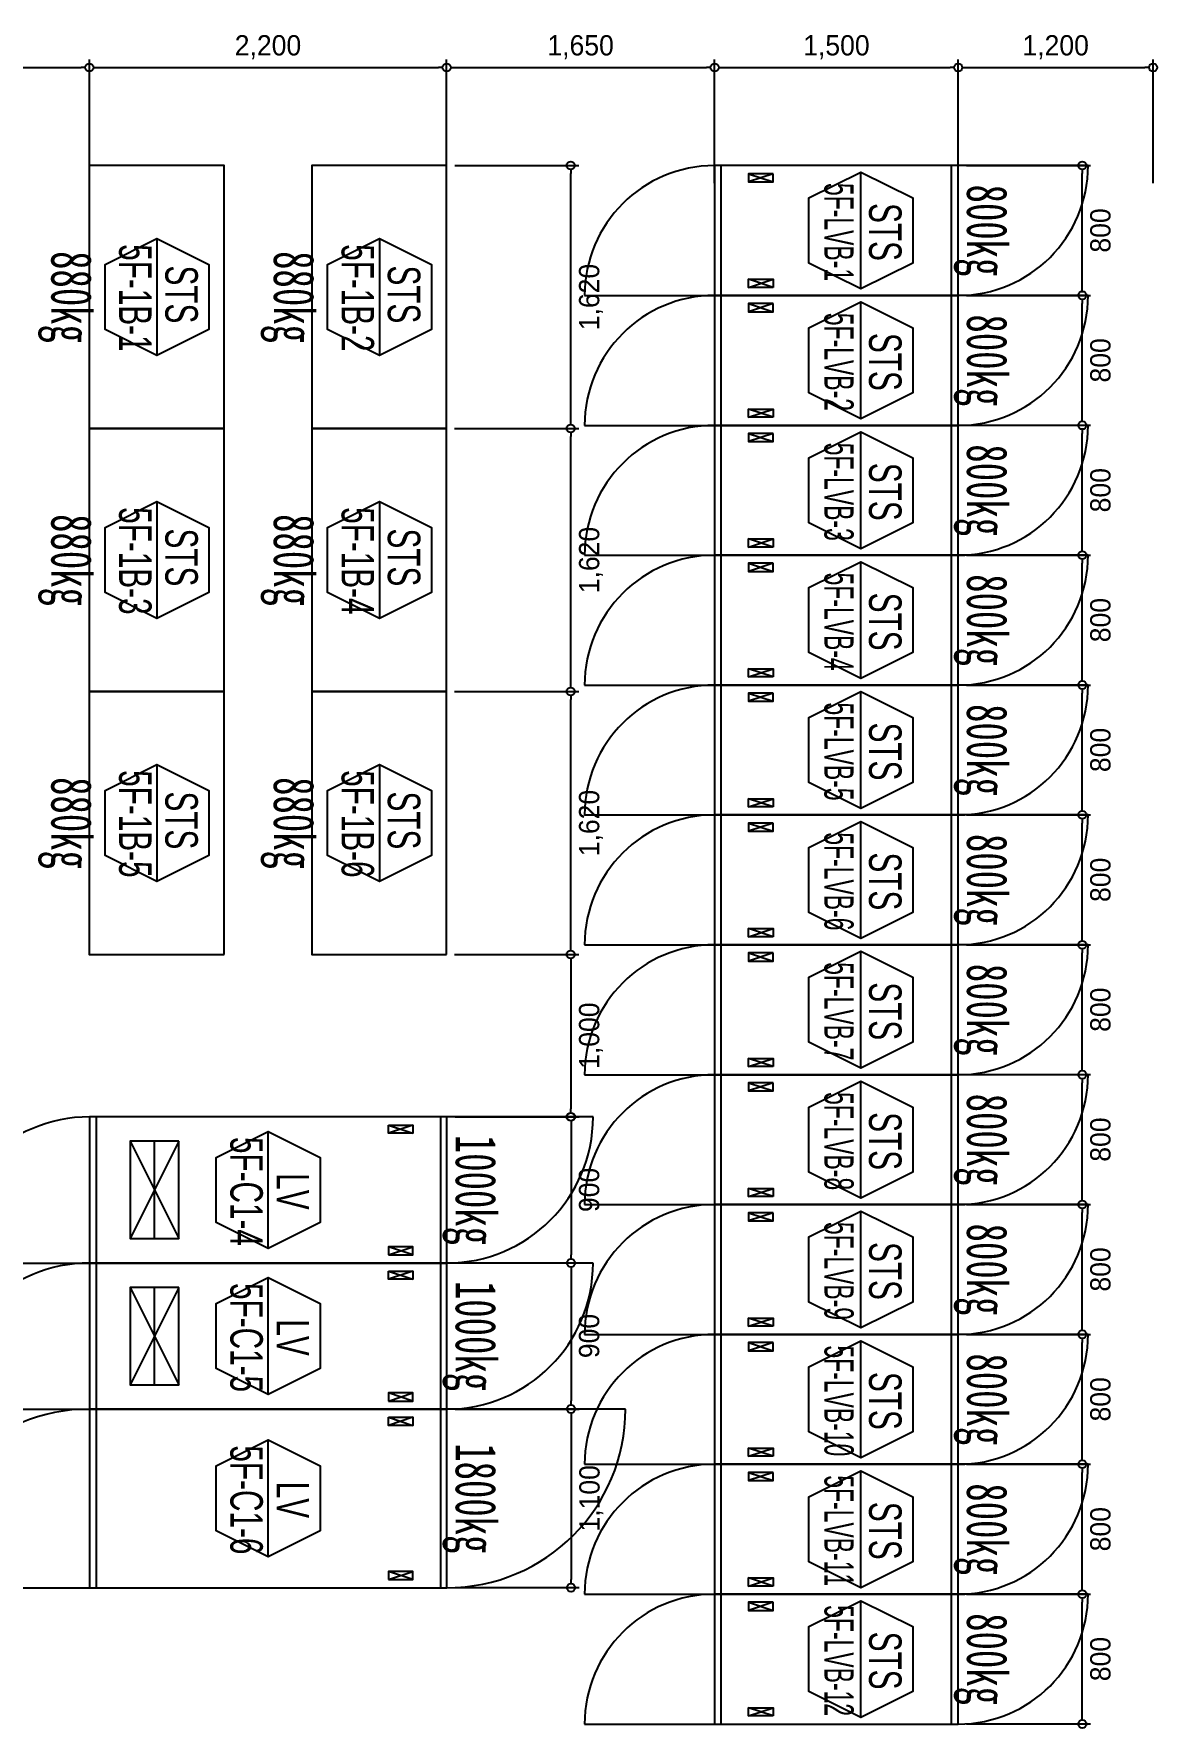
# Model space of a CAD drawing. Header units: millimetres. Extents: x 89978 to 501025, y -351975 to 837171.
# Drawn here: x 146713 to 153629, y 469998 to 480434 of the extents above; entities that cross this region are included whole.
import ezdxf
from ezdxf.enums import TextEntityAlignment as Align

# ---------------------------------------------------------------- set-up
doc = ezdxf.new("R2010")
doc.units = ezdxf.units.MM
doc.header["$LTSCALE"] = 150
doc.layers.get('Defpoints').update_dxf_attribs({"color": 150})
for name, color, linetype in [('------00 Switch Gear', 3, 'Continuous'), ('------00 Switch Gear_Number', 1, 'Continuous'), ('-----36 Dimension', 1, 'Continuous'), ('20251030_전기하중검토', 241, 'Continuous')]:
    doc.layers.add(name, color=color, linetype=linetype)
doc.layers.add('NOPLOT', color=191, linetype='Continuous', plot=False)
doc.styles.add('dd', font='')
doc.styles.add('ELEC', font='')
doc.styles.add('Gtx', font='')
doc.styles.get('dd').set_extended_font_data('DotumChe')
doc.styles.get('ELEC').set_extended_font_data('Dotum')
doc.styles.get('Gtx').set_extended_font_data('Dotum')
doc.dimstyles.new('ELEC', dxfattribs={"dimscale": 100, "dimtxt": 2, "dimasz": 1, "dimexe": 2, "dimexo": 1, "dimgap": 1, "dimtad": 1, "dimdec": 0, "dimrnd": 0.25, "dimzin": 9, "dimdsep": 32, "dimlunit": 6, "dimtxsty": 'ELEC', "dimblk": 'Z_DOT', "dimcen": 3, "dimclrd": 7, "dimclre": 7, "dimclrt": 3, "dimadec": 0, "dimazin": 0, "dimtfac": 1, "dimtdec": 0, "dimtix": 1, "dimtmove": 2, "dimatfit": 1, "dimfxl": 1, "dimarcsym": 0})

# ---------------------------------------------------------------- blocks, each defined once
blk = doc.blocks.new('_DOTBLANK')
at = {"color": 0, "linetype": 'ByBlock'}
blk.add_line((-0.5, 0), (-1, 0), dxfattribs=at)
blk.add_circle((0, 0), 0.5, dxfattribs=at)
blk = doc.blocks.new('*D941')
at = {"layer": '-----36 Dimension', "color": 0, "lineweight": -2, "transparency": 16777216}
for p, q in [((150904, 479514), (150904, 480277)), ((150954, 480227), (152354, 480227)), ((152404, 479514), (152404, 480277))]:
    blk.add_line(p, q, dxfattribs=at)
at = {"layer": 'Defpoints', "color": 0, "transparency": 16777216}
for p in [(152404, 480227), (150904, 479464, 0), (152404, 479464)]:
    blk.add_point(p, dxfattribs=at)
at = {"layer": '-----36 Dimension', "color": 0, "lineweight": -2, "transparency": 16777216, "xscale": 50, "yscale": 50, "zscale": 50, "rotation": 180}
blk.add_blockref('_DOTBLANK', (150904, 480227), dxfattribs=at)
at = {"layer": '-----36 Dimension', "color": 0, "lineweight": -2, "transparency": 16777216, "xscale": 50, "yscale": 50, "zscale": 50}
blk.add_blockref('_DOTBLANK', (152404, 480227), dxfattribs=at)
at = {"layer": '-----36 Dimension', "color": 0, "transparency": 16777216, "insert": (151654, 480352), "char_height": 125, "attachment_point": 5, "style": 'Gtx'}
blk.add_mtext('1,500', dxfattribs=at)
blk = doc.blocks.new('Z_DOT')
for p, q in [((-2, 0), (2, 0)), ((0, -2), (0, 2))]:
    blk.add_line(p, q)
for radius in [2.5, 1.25]:
    blk.add_circle((0, 0), radius)
blk = doc.blocks.new('*D944')
at = {"layer": '-----36 Dimension', "color": 0, "lineweight": -2, "transparency": 16777216}
for p, q in [((152404, 479517), (152404, 480277)), ((152454, 480227), (153554, 480227)), ((153604, 479514), (153604, 480277))]:
    blk.add_line(p, q, dxfattribs=at)
at = {"layer": 'Defpoints', "color": 0, "transparency": 16777216}
for p in [(153604, 480227), (152404, 479467, 0), (153604, 479464, 0)]:
    blk.add_point(p, dxfattribs=at)
at = {"layer": '-----36 Dimension', "color": 0, "lineweight": -2, "transparency": 16777216, "xscale": 50, "yscale": 50, "zscale": 50, "rotation": 180}
blk.add_blockref('_DOTBLANK', (152404, 480227), dxfattribs=at)
at = {"layer": '-----36 Dimension', "color": 0, "lineweight": -2, "transparency": 16777216, "xscale": 50, "yscale": 50, "zscale": 50}
blk.add_blockref('_DOTBLANK', (153604, 480227), dxfattribs=at)
at = {"layer": '-----36 Dimension', "color": 0, "transparency": 16777216, "insert": (153004, 480352), "char_height": 125, "attachment_point": 5, "style": 'Gtx'}
blk.add_mtext('1,200', dxfattribs=at)
blk = doc.blocks.new('*D945')
at = {"layer": '-----36 Dimension', "color": 0, "lineweight": -2, "transparency": 16777216}
for p, q in [((149254, 479517), (149254, 480277)), ((149304, 480227), (150854, 480227)), ((150904, 479514), (150904, 480277))]:
    blk.add_line(p, q, dxfattribs=at)
at = {"layer": 'Defpoints', "color": 0, "transparency": 16777216}
for p in [(150904, 480227), (149254, 479467), (150904, 479464)]:
    blk.add_point(p, dxfattribs=at)
at = {"layer": '-----36 Dimension', "color": 0, "lineweight": -2, "transparency": 16777216, "xscale": 50, "yscale": 50, "zscale": 50, "rotation": 180}
blk.add_blockref('_DOTBLANK', (149254, 480227), dxfattribs=at)
at = {"layer": '-----36 Dimension', "color": 0, "lineweight": -2, "transparency": 16777216, "xscale": 50, "yscale": 50, "zscale": 50}
blk.add_blockref('_DOTBLANK', (150904, 480227), dxfattribs=at)
at = {"layer": '-----36 Dimension', "color": 0, "transparency": 16777216, "insert": (150079, 480352), "char_height": 125, "attachment_point": 5, "style": 'Gtx'}
blk.add_mtext('1,650', dxfattribs=at)
blk = doc.blocks.new('*D947')
at = {"layer": '-----36 Dimension', "color": 0, "lineweight": -2, "transparency": 16777216}
for p, q in [((145729, 479517, 0), (145729, 480277, 0)), ((145779, 480227, 0), (147004, 480227, 0)), ((147054, 479514, 0), (147054, 480277, 0))]:
    blk.add_line(p, q, dxfattribs=at)
at = {"layer": 'Defpoints', "color": 0, "transparency": 16777216}
for p in [(147054, 480227, 0), (145729, 479467, 0), (147054, 479464, 0)]:
    blk.add_point(p, dxfattribs=at)
at = {"layer": '-----36 Dimension', "color": 0, "lineweight": -2, "transparency": 16777216, "xscale": 50, "yscale": 50, "zscale": 50, "rotation": 180}
blk.add_blockref('_DOTBLANK', (145729, 480227, 0), dxfattribs=at)
at = {"layer": '-----36 Dimension', "color": 0, "lineweight": -2, "transparency": 16777216, "xscale": 50, "yscale": 50, "zscale": 50}
blk.add_blockref('_DOTBLANK', (147054, 480227, 0), dxfattribs=at)
at = {"layer": '-----36 Dimension', "color": 0, "transparency": 16777216, "insert": (146391, 480352, 0), "char_height": 125, "attachment_point": 5, "style": 'Gtx'}
blk.add_mtext('1,325', dxfattribs=at)
blk = doc.blocks.new('*D951')
at = {"layer": '-----36 Dimension', "color": 0, "lineweight": -2, "transparency": 16777216}
for p, q in [((147054, 479517, 0), (147054, 480277, 0)), ((147104, 480227, 0), (149204, 480227, 0)), ((149254, 479514, 0), (149254, 480277, 0))]:
    blk.add_line(p, q, dxfattribs=at)
at = {"layer": 'Defpoints', "color": 0, "transparency": 16777216}
for p in [(149254, 480227, 0), (147054, 479467, 0), (149254, 479464, 0)]:
    blk.add_point(p, dxfattribs=at)
at = {"layer": '-----36 Dimension', "color": 0, "lineweight": -2, "transparency": 16777216, "xscale": 50, "yscale": 50, "zscale": 50, "rotation": 180}
blk.add_blockref('_DOTBLANK', (147054, 480227, 0), dxfattribs=at)
at = {"layer": '-----36 Dimension', "color": 0, "lineweight": -2, "transparency": 16777216, "xscale": 50, "yscale": 50, "zscale": 50}
blk.add_blockref('_DOTBLANK', (149254, 480227, 0), dxfattribs=at)
at = {"layer": '-----36 Dimension', "color": 0, "transparency": 16777216, "insert": (148154, 480352, 0), "char_height": 125, "attachment_point": 5, "style": 'Gtx'}
blk.add_mtext('2,200', dxfattribs=at)
blk = doc.blocks.new('STS-R')
blk.add_lwpolyline([(886994, -128588), (888614, -128588), (888614, -129418), (886994, -129418), (886994, -128588)])
blk = doc.blocks.new('800x1200')
at = {"layer": '------00 Switch Gear'}
for p, q in [((-1460, 0), (-1460, 800)), ((-1290, 750), (-1140, 700)), ((-1140, 750), (-1290, 700)), ((800, 800), (-42, 800)), ((-40, 0), (-40, 800)), ((-2300, 0), (-1458, 0)), ((-1290, 50), (-1140, 100)), ((-1140, 50), (-1290, 100))]:
    blk.add_line(p, q, dxfattribs=at)
for points in [[(0, 0), (0, 800), (-1500, 800), (-1500, 0)], [(-1140, 750), (-1290, 750), (-1290, 700), (-1140, 700)], [(-1140, 50), (-1290, 50), (-1290, 100), (-1140, 100)]]:
    blk.add_lwpolyline(points, close=True, dxfattribs=at)
for centre, start, end in [((-1500, 0), 90, 180), ((0, 800), 270, 0)]:
    blk.add_arc(centre, 800, start, end, dxfattribs=at)
blk = doc.blocks.new('1100x2200')
at = {"layer": '------00 Switch Gear'}
for p, q in [((-2160, 0), (-2160, 1100)), ((-1990, 1050), (-1840, 1000)), ((-1840, 1050), (-1990, 1000)), ((1100, 1100), (-42, 1100)), ((-40, 0), (-40, 1100)), ((-3300, 0), (-2158, 0)), ((-1990, 50), (-1840, 100)), ((-1840, 50), (-1990, 100))]:
    blk.add_line(p, q, dxfattribs=at)
at = {"layer": '------00 Switch Gear', "elevation": 0}
for points in [[(0, 0), (0, 1100), (-2200, 1100), (-2200, 0)], [(-1840, 1050), (-1990, 1050), (-1990, 1000), (-1840, 1000)], [(-1840, 50), (-1990, 50), (-1990, 100), (-1840, 100)]]:
    blk.add_lwpolyline(points, close=True, dxfattribs=at)
at = {"layer": '------00 Switch Gear'}
for centre, start, end in [((-2200, 0), 90, 180), ((0, 1100), 270, 0)]:
    blk.add_arc(centre, 1100, start, end, dxfattribs=at)
blk = doc.blocks.new('900x2200')
at = {"layer": '------00 Switch Gear'}
for p, q in [((-2160, 900), (-2160, 0)), ((-210, 850), (-360, 800)), ((-360, 850), (-210, 800)), ((900, 900), (-42, 900)), ((-40, 900), (-40, 0)), ((-3100, 0), (-2158, 0)), ((-210, 50), (-360, 100)), ((-360, 50), (-210, 100))]:
    blk.add_line(p, q, dxfattribs=at)
for points in [[(-2200, 900), (-2200, 0), (0, 0), (0, 900)], [(-360, 850), (-210, 850), (-210, 800), (-360, 800)], [(-360, 50), (-210, 50), (-210, 100), (-360, 100)]]:
    blk.add_lwpolyline(points, close=True, dxfattribs=at)
for centre, start, end in [((-2200, 0), 90, 180), ((0, 900), 270, 0)]:
    blk.add_arc(centre, 900, start, end, dxfattribs=at)
blk = doc.blocks.new('*D1126')
at = {"layer": '-----36 Dimension', "color": 0, "lineweight": -2, "transparency": 16777216}
for p, q in [((152454, 479623), (153218, 479623)), ((153168, 478873), (153168, 479573)), ((152454, 478823), (153218, 478823))]:
    blk.add_line(p, q, dxfattribs=at)
at = {"layer": 'Defpoints', "color": 0, "transparency": 16777216}
for p in [(152404, 479623, 0), (153168, 479623), (152404, 478823, 0)]:
    blk.add_point(p, dxfattribs=at)
at = {"layer": '-----36 Dimension', "color": 0, "lineweight": -2, "transparency": 16777216, "xscale": 50, "yscale": 50, "zscale": 50}
for p, rotation in [((153168, 479623), 90), ((153168, 478823), 270)]:
    blk.add_blockref('_DOTBLANK', p, dxfattribs=dict(at, rotation=rotation))
at = {"layer": '-----36 Dimension', "color": 0, "transparency": 16777216, "insert": (153280, 479223), "char_height": 125, "attachment_point": 5, "rotation": 90, "style": 'Gtx'}
blk.add_mtext('800', dxfattribs=at)
blk = doc.blocks.new('*D1127')
at = {"layer": '-----36 Dimension', "color": 0, "lineweight": -2, "transparency": 16777216}
for p, q in [((152454, 478823), (153218, 478823)), ((153168, 478073), (153168, 478773)), ((152454, 478023), (153218, 478023))]:
    blk.add_line(p, q, dxfattribs=at)
at = {"layer": 'Defpoints', "color": 0, "transparency": 16777216}
for p in [(152404, 478823, 0), (153168, 478823), (152404, 478023, 0)]:
    blk.add_point(p, dxfattribs=at)
at = {"layer": '-----36 Dimension', "color": 0, "lineweight": -2, "transparency": 16777216, "xscale": 50, "yscale": 50, "zscale": 50}
for p, rotation in [((153168, 478823), 90), ((153168, 478023), 270)]:
    blk.add_blockref('_DOTBLANK', p, dxfattribs=dict(at, rotation=rotation))
at = {"layer": '-----36 Dimension', "color": 0, "transparency": 16777216, "insert": (153280, 478423), "char_height": 125, "attachment_point": 5, "rotation": 90, "style": 'Gtx'}
blk.add_mtext('800', dxfattribs=at)
blk = doc.blocks.new('*D1128')
at = {"layer": '-----36 Dimension', "color": 0, "lineweight": -2, "transparency": 16777216}
for p, q in [((152454, 478023), (153218, 478023)), ((153168, 477273), (153168, 477973)), ((152454, 477223), (153218, 477223))]:
    blk.add_line(p, q, dxfattribs=at)
at = {"layer": 'Defpoints', "color": 0, "transparency": 16777216}
for p in [(152404, 478023, 0), (153168, 478023), (152404, 477223, 0)]:
    blk.add_point(p, dxfattribs=at)
at = {"layer": '-----36 Dimension', "color": 0, "lineweight": -2, "transparency": 16777216, "xscale": 50, "yscale": 50, "zscale": 50}
for p, rotation in [((153168, 478023), 90), ((153168, 477223), 270)]:
    blk.add_blockref('_DOTBLANK', p, dxfattribs=dict(at, rotation=rotation))
at = {"layer": '-----36 Dimension', "color": 0, "transparency": 16777216, "insert": (153280, 477623), "char_height": 125, "attachment_point": 5, "rotation": 90, "style": 'Gtx'}
blk.add_mtext('800', dxfattribs=at)
blk = doc.blocks.new('*D1129')
at = {"layer": '-----36 Dimension', "color": 0, "lineweight": -2, "transparency": 16777216}
for p, q in [((152454, 477223), (153218, 477223)), ((153168, 476473), (153168, 477173)), ((152454, 476423), (153218, 476423))]:
    blk.add_line(p, q, dxfattribs=at)
at = {"layer": 'Defpoints', "color": 0, "transparency": 16777216}
for p in [(152404, 477223, 0), (153168, 477223), (152404, 476423, 0)]:
    blk.add_point(p, dxfattribs=at)
at = {"layer": '-----36 Dimension', "color": 0, "lineweight": -2, "transparency": 16777216, "xscale": 50, "yscale": 50, "zscale": 50}
for p, rotation in [((153168, 477223), 90), ((153168, 476423), 270)]:
    blk.add_blockref('_DOTBLANK', p, dxfattribs=dict(at, rotation=rotation))
at = {"layer": '-----36 Dimension', "color": 0, "transparency": 16777216, "insert": (153280, 476823), "char_height": 125, "attachment_point": 5, "rotation": 90, "style": 'Gtx'}
blk.add_mtext('800', dxfattribs=at)
blk = doc.blocks.new('*D1130')
at = {"layer": '-----36 Dimension', "color": 0, "lineweight": -2, "transparency": 16777216}
for p, q in [((152454, 476423), (153218, 476423)), ((153168, 475673), (153168, 476373)), ((152454, 475623), (153218, 475623))]:
    blk.add_line(p, q, dxfattribs=at)
at = {"layer": 'Defpoints', "color": 0, "transparency": 16777216}
for p in [(152404, 476423, 0), (153168, 476423), (152404, 475623, 0)]:
    blk.add_point(p, dxfattribs=at)
at = {"layer": '-----36 Dimension', "color": 0, "lineweight": -2, "transparency": 16777216, "xscale": 50, "yscale": 50, "zscale": 50}
for p, rotation in [((153168, 476423), 90), ((153168, 475623), 270)]:
    blk.add_blockref('_DOTBLANK', p, dxfattribs=dict(at, rotation=rotation))
at = {"layer": '-----36 Dimension', "color": 0, "transparency": 16777216, "insert": (153280, 476023), "char_height": 125, "attachment_point": 5, "rotation": 90, "style": 'Gtx'}
blk.add_mtext('800', dxfattribs=at)
blk = doc.blocks.new('*D1131')
at = {"layer": '-----36 Dimension', "color": 0, "lineweight": -2, "transparency": 16777216}
for p, q in [((152454, 475623), (153218, 475623)), ((153168, 474873), (153168, 475573)), ((152454, 474823), (153218, 474823))]:
    blk.add_line(p, q, dxfattribs=at)
at = {"layer": 'Defpoints', "color": 0, "transparency": 16777216}
for p in [(152404, 475623, 0), (153168, 475623), (152404, 474823, 0)]:
    blk.add_point(p, dxfattribs=at)
at = {"layer": '-----36 Dimension', "color": 0, "lineweight": -2, "transparency": 16777216, "xscale": 50, "yscale": 50, "zscale": 50}
for p, rotation in [((153168, 475623), 90), ((153168, 474823), 270)]:
    blk.add_blockref('_DOTBLANK', p, dxfattribs=dict(at, rotation=rotation))
at = {"layer": '-----36 Dimension', "color": 0, "transparency": 16777216, "insert": (153280, 475223), "char_height": 125, "attachment_point": 5, "rotation": 90, "style": 'Gtx'}
blk.add_mtext('800', dxfattribs=at)
blk = doc.blocks.new('*D1132')
at = {"layer": '-----36 Dimension', "color": 0, "lineweight": -2, "transparency": 16777216}
for p, q in [((152454, 474823), (153218, 474823)), ((153168, 474073), (153168, 474773)), ((152454, 474023), (153218, 474023))]:
    blk.add_line(p, q, dxfattribs=at)
at = {"layer": 'Defpoints', "color": 0, "transparency": 16777216}
for p in [(152404, 474823, 0), (153168, 474823), (152404, 474023, 0)]:
    blk.add_point(p, dxfattribs=at)
at = {"layer": '-----36 Dimension', "color": 0, "lineweight": -2, "transparency": 16777216, "xscale": 50, "yscale": 50, "zscale": 50}
for p, rotation in [((153168, 474823), 90), ((153168, 474023), 270)]:
    blk.add_blockref('_DOTBLANK', p, dxfattribs=dict(at, rotation=rotation))
at = {"layer": '-----36 Dimension', "color": 0, "transparency": 16777216, "insert": (153280, 474423), "char_height": 125, "attachment_point": 5, "rotation": 90, "style": 'Gtx'}
blk.add_mtext('800', dxfattribs=at)
blk = doc.blocks.new('*D1133')
at = {"layer": '-----36 Dimension', "color": 0, "lineweight": -2, "transparency": 16777216}
for p, q in [((152454, 474023), (153218, 474023)), ((153168, 473273), (153168, 473973)), ((152454, 473223), (153218, 473223))]:
    blk.add_line(p, q, dxfattribs=at)
at = {"layer": 'Defpoints', "color": 0, "transparency": 16777216}
for p in [(152404, 474023, 0), (153168, 474023), (152404, 473223, 0)]:
    blk.add_point(p, dxfattribs=at)
at = {"layer": '-----36 Dimension', "color": 0, "lineweight": -2, "transparency": 16777216, "xscale": 50, "yscale": 50, "zscale": 50}
for p, rotation in [((153168, 474023), 90), ((153168, 473223), 270)]:
    blk.add_blockref('_DOTBLANK', p, dxfattribs=dict(at, rotation=rotation))
at = {"layer": '-----36 Dimension', "color": 0, "transparency": 16777216, "insert": (153280, 473623), "char_height": 125, "attachment_point": 5, "rotation": 90, "style": 'Gtx'}
blk.add_mtext('800', dxfattribs=at)
blk = doc.blocks.new('*D1134')
at = {"layer": '-----36 Dimension', "color": 0, "lineweight": -2, "transparency": 16777216}
for p, q in [((152454, 473223), (153218, 473223)), ((153168, 472473), (153168, 473173)), ((152454, 472423), (153218, 472423))]:
    blk.add_line(p, q, dxfattribs=at)
at = {"layer": 'Defpoints', "color": 0, "transparency": 16777216}
for p in [(152404, 473223, 0), (153168, 473223), (152404, 472423, 0)]:
    blk.add_point(p, dxfattribs=at)
at = {"layer": '-----36 Dimension', "color": 0, "lineweight": -2, "transparency": 16777216, "xscale": 50, "yscale": 50, "zscale": 50}
for p, rotation in [((153168, 473223), 90), ((153168, 472423), 270)]:
    blk.add_blockref('_DOTBLANK', p, dxfattribs=dict(at, rotation=rotation))
at = {"layer": '-----36 Dimension', "color": 0, "transparency": 16777216, "insert": (153280, 472823), "char_height": 125, "attachment_point": 5, "rotation": 90, "style": 'Gtx'}
blk.add_mtext('800', dxfattribs=at)
blk = doc.blocks.new('*D1135')
at = {"layer": '-----36 Dimension', "color": 0, "lineweight": -2, "transparency": 16777216}
for p, q in [((152454, 472423), (153218, 472423)), ((153168, 471673), (153168, 472373)), ((152454, 471623), (153218, 471623))]:
    blk.add_line(p, q, dxfattribs=at)
at = {"layer": 'Defpoints', "color": 0, "transparency": 16777216}
for p in [(152404, 472423, 0), (153168, 472423), (152404, 471623, 0)]:
    blk.add_point(p, dxfattribs=at)
at = {"layer": '-----36 Dimension', "color": 0, "lineweight": -2, "transparency": 16777216, "xscale": 50, "yscale": 50, "zscale": 50}
for p, rotation in [((153168, 472423), 90), ((153168, 471623), 270)]:
    blk.add_blockref('_DOTBLANK', p, dxfattribs=dict(at, rotation=rotation))
at = {"layer": '-----36 Dimension', "color": 0, "transparency": 16777216, "insert": (153280, 472023), "char_height": 125, "attachment_point": 5, "rotation": 90, "style": 'Gtx'}
blk.add_mtext('800', dxfattribs=at)
blk = doc.blocks.new('*D1136')
at = {"layer": '-----36 Dimension', "color": 0, "lineweight": -2, "transparency": 16777216}
for p, q in [((152454, 471623), (153218, 471623)), ((153168, 470873), (153168, 471573)), ((152454, 470823), (153218, 470823))]:
    blk.add_line(p, q, dxfattribs=at)
at = {"layer": 'Defpoints', "color": 0, "transparency": 16777216}
for p in [(152404, 471623, 0), (153168, 471623), (152404, 470823, 0)]:
    blk.add_point(p, dxfattribs=at)
at = {"layer": '-----36 Dimension', "color": 0, "lineweight": -2, "transparency": 16777216, "xscale": 50, "yscale": 50, "zscale": 50}
for p, rotation in [((153168, 471623), 90), ((153168, 470823), 270)]:
    blk.add_blockref('_DOTBLANK', p, dxfattribs=dict(at, rotation=rotation))
at = {"layer": '-----36 Dimension', "color": 0, "transparency": 16777216, "insert": (153280, 471223), "char_height": 125, "attachment_point": 5, "rotation": 90, "style": 'Gtx'}
blk.add_mtext('800', dxfattribs=at)
blk = doc.blocks.new('*D1137')
at = {"layer": '-----36 Dimension', "color": 0, "lineweight": -2, "transparency": 16777216}
for p, q in [((152454, 470823), (153218, 470823)), ((153168, 470073), (153168, 470773)), ((152454, 470023), (153218, 470023))]:
    blk.add_line(p, q, dxfattribs=at)
at = {"layer": 'Defpoints', "color": 0, "transparency": 16777216}
for p in [(152404, 470823, 0), (153168, 470823), (152404, 470023, 0)]:
    blk.add_point(p, dxfattribs=at)
at = {"layer": '-----36 Dimension', "color": 0, "lineweight": -2, "transparency": 16777216, "xscale": 50, "yscale": 50, "zscale": 50}
for p, rotation in [((153168, 470823), 90), ((153168, 470023), 270)]:
    blk.add_blockref('_DOTBLANK', p, dxfattribs=dict(at, rotation=rotation))
at = {"layer": '-----36 Dimension', "color": 0, "transparency": 16777216, "insert": (153280, 470423), "char_height": 125, "attachment_point": 5, "rotation": 90, "style": 'Gtx'}
blk.add_mtext('800', dxfattribs=at)
blk = doc.blocks.new('*D1028')
at = {"layer": '-----36 Dimension', "color": 0, "lineweight": -2, "transparency": 16777216}
for p, q in [((149306, 473763, 0), (150070, 473763, 0)), ((150020, 473713, 0), (150020, 472913, 0)), ((149306, 472863, 0), (150070, 472863, 0))]:
    blk.add_line(p, q, dxfattribs=at)
at = {"layer": 'Defpoints', "color": 0, "transparency": 16777216}
for p in [(149256, 473763, 0), (149256, 472863, 0), (150020, 472863, 0)]:
    blk.add_point(p, dxfattribs=at)
at = {"layer": '-----36 Dimension', "color": 0, "lineweight": -2, "transparency": 16777216, "xscale": 50, "yscale": 50, "zscale": 50}
for p, rotation in [((150020, 473763, 0), 90), ((150020, 472863, 0), 270)]:
    blk.add_blockref('_DOTBLANK', p, dxfattribs=dict(at, rotation=rotation))
at = {"layer": '-----36 Dimension', "color": 0, "transparency": 16777216, "insert": (150132, 473313, 0), "char_height": 125, "attachment_point": 5, "rotation": 90, "style": 'Gtx'}
blk.add_mtext('900', dxfattribs=at)
blk = doc.blocks.new('*D1029')
at = {"layer": '-----36 Dimension', "color": 0, "lineweight": -2, "transparency": 16777216}
for p, q in [((149306, 472863, 0), (150070, 472863, 0)), ((150020, 472813, 0), (150020, 472013, 0)), ((149306, 471963, 0), (150070, 471963, 0))]:
    blk.add_line(p, q, dxfattribs=at)
at = {"layer": 'Defpoints', "color": 0, "transparency": 16777216}
for p in [(149256, 472863, 0), (149256, 471963, 0), (150020, 471963, 0)]:
    blk.add_point(p, dxfattribs=at)
at = {"layer": '-----36 Dimension', "color": 0, "lineweight": -2, "transparency": 16777216, "xscale": 50, "yscale": 50, "zscale": 50}
for p, rotation in [((150020, 472863, 0), 90), ((150020, 471963, 0), 270)]:
    blk.add_blockref('_DOTBLANK', p, dxfattribs=dict(at, rotation=rotation))
at = {"layer": '-----36 Dimension', "color": 0, "transparency": 16777216, "insert": (150132, 472413, 0), "char_height": 125, "attachment_point": 5, "rotation": 90, "style": 'Gtx'}
blk.add_mtext('900', dxfattribs=at)
blk = doc.blocks.new('*D1030')
at = {"layer": '-----36 Dimension', "color": 0, "lineweight": -2, "transparency": 16777216}
for p, q in [((149306, 471963, 0), (150070, 471963, 0)), ((150020, 471913, 0), (150020, 470913, 0)), ((149306, 470863, 0), (150070, 470863, 0))]:
    blk.add_line(p, q, dxfattribs=at)
at = {"layer": 'Defpoints', "color": 0, "transparency": 16777216}
for p in [(149256, 471963, 0), (149256, 470863, 0), (150020, 470863, 0)]:
    blk.add_point(p, dxfattribs=at)
at = {"layer": '-----36 Dimension', "color": 0, "lineweight": -2, "transparency": 16777216, "xscale": 50, "yscale": 50, "zscale": 50}
for p, rotation in [((150020, 471963, 0), 90), ((150020, 470863, 0), 270)]:
    blk.add_blockref('_DOTBLANK', p, dxfattribs=dict(at, rotation=rotation))
at = {"layer": '-----36 Dimension', "color": 0, "transparency": 16777216, "insert": (150145, 471413, 0), "char_height": 125, "attachment_point": 5, "rotation": 90, "style": 'Gtx'}
blk.add_mtext('1,100', dxfattribs=at)
blk = doc.blocks.new('*D1031')
at = {"layer": '-----36 Dimension', "color": 0, "lineweight": -2, "transparency": 16777216}
for p, q in [((149304, 479623), (150068, 479623)), ((150018, 478053), (150018, 479573)), ((149302, 478003), (150068, 478003))]:
    blk.add_line(p, q, dxfattribs=at)
at = {"layer": 'Defpoints', "color": 0, "transparency": 16777216}
for p in [(149254, 479623, 0), (150018, 479623), (149252, 478003, 0)]:
    blk.add_point(p, dxfattribs=at)
at = {"layer": '-----36 Dimension', "color": 0, "lineweight": -2, "transparency": 16777216, "xscale": 50, "yscale": 50, "zscale": 50}
for p, rotation in [((150018, 479623), 90), ((150018, 478003), 270)]:
    blk.add_blockref('_DOTBLANK', p, dxfattribs=dict(at, rotation=rotation))
at = {"layer": '-----36 Dimension', "color": 0, "transparency": 16777216, "insert": (150143, 478813), "char_height": 125, "attachment_point": 5, "rotation": 90, "style": 'Gtx'}
blk.add_mtext('1,620', dxfattribs=at)
blk = doc.blocks.new('*D1032')
at = {"layer": '-----36 Dimension', "color": 0, "lineweight": -2, "transparency": 16777216}
for p, q in [((149304, 478003), (150068, 478003)), ((150018, 476433), (150018, 477953)), ((149302, 476383), (150068, 476383))]:
    blk.add_line(p, q, dxfattribs=at)
at = {"layer": 'Defpoints', "color": 0, "transparency": 16777216}
for p in [(149254, 478003, 0), (150018, 478003), (149252, 476383, 0)]:
    blk.add_point(p, dxfattribs=at)
at = {"layer": '-----36 Dimension', "color": 0, "lineweight": -2, "transparency": 16777216, "xscale": 50, "yscale": 50, "zscale": 50}
for p, rotation in [((150018, 478003), 90), ((150018, 476383), 270)]:
    blk.add_blockref('_DOTBLANK', p, dxfattribs=dict(at, rotation=rotation))
at = {"layer": '-----36 Dimension', "color": 0, "transparency": 16777216, "insert": (150143, 477193), "char_height": 125, "attachment_point": 5, "rotation": 90, "style": 'Gtx'}
blk.add_mtext('1,620', dxfattribs=at)
blk = doc.blocks.new('*D1033')
at = {"layer": '-----36 Dimension', "color": 0, "lineweight": -2, "transparency": 16777216}
for p, q in [((149304, 476383), (150068, 476383)), ((150018, 474813), (150018, 476333)), ((149302, 474763), (150068, 474763))]:
    blk.add_line(p, q, dxfattribs=at)
at = {"layer": 'Defpoints', "color": 0, "transparency": 16777216}
for p in [(149254, 476383, 0), (150018, 476383), (149252, 474763, 0)]:
    blk.add_point(p, dxfattribs=at)
at = {"layer": '-----36 Dimension', "color": 0, "lineweight": -2, "transparency": 16777216, "xscale": 50, "yscale": 50, "zscale": 50}
for p, rotation in [((150018, 476383), 90), ((150018, 474763), 270)]:
    blk.add_blockref('_DOTBLANK', p, dxfattribs=dict(at, rotation=rotation))
at = {"layer": '-----36 Dimension', "color": 0, "transparency": 16777216, "insert": (150143, 475573), "char_height": 125, "attachment_point": 5, "rotation": 90, "style": 'Gtx'}
blk.add_mtext('1,620', dxfattribs=at)
blk = doc.blocks.new('*D1228')
at = {"layer": '-----36 Dimension', "color": 0, "lineweight": -2, "transparency": 16777216}
for p, q in [((149302, 474763), (150068, 474763)), ((150018, 474713), (150018, 473813)), ((149306, 473763), (150068, 473763))]:
    blk.add_line(p, q, dxfattribs=at)
at = {"layer": 'Defpoints', "color": 0, "transparency": 16777216}
for p in [(149252, 474763, 0), (149256, 473763, 0), (150018, 473763)]:
    blk.add_point(p, dxfattribs=at)
at = {"layer": '-----36 Dimension', "color": 0, "lineweight": -2, "transparency": 16777216, "xscale": 50, "yscale": 50, "zscale": 50}
for p, rotation in [((150018, 474763), 90), ((150018, 473763), 270)]:
    blk.add_blockref('_DOTBLANK', p, dxfattribs=dict(at, rotation=rotation))
at = {"layer": '-----36 Dimension', "color": 0, "transparency": 16777216, "insert": (150143, 474263), "char_height": 125, "attachment_point": 5, "rotation": 90, "style": 'Gtx'}
blk.add_mtext('1,000', dxfattribs=at)

msp = doc.modelspace()

# ---------------------------------------------------------------- linework, layer by layer
at = {"layer": '------00 Switch Gear_Number', "elevation": 0}
for points in [[(151803.6, 478862.6), (151803.6, 479582.6), (152123.6, 479423), (152123.6, 479022.3), (151803.6, 478862.6), (151483.6, 479022.3), (151483.6, 479423), (151803.6, 479582.6)], [(151803.6, 478062.6), (151803.6, 478782.6), (152123.6, 478623), (152123.6, 478222.3), (151803.6, 478062.6), (151483.6, 478222.3), (151483.6, 478623), (151803.6, 478782.6)], [(151803.6, 477262.6), (151803.6, 477982.6), (152123.6, 477823), (152123.6, 477422.3), (151803.6, 477262.6), (151483.6, 477422.3), (151483.6, 477823), (151803.6, 477982.6)], [(151803.6, 476462.6), (151803.6, 477182.6), (152123.6, 477023), (152123.6, 476622.3), (151803.6, 476462.6), (151483.6, 476622.3), (151483.6, 477023), (151803.6, 477182.6)], [(151803.6, 475662.6), (151803.6, 476382.6), (152123.6, 476223), (152123.6, 475822.3), (151803.6, 475662.6), (151483.6, 475822.3), (151483.6, 476223), (151803.6, 476382.6)], [(151803.6, 474862.6), (151803.6, 475582.6), (152123.6, 475423), (152123.6, 475022.3), (151803.6, 474862.6), (151483.6, 475022.3), (151483.6, 475423), (151803.6, 475582.6)], [(151803.6, 474062.6), (151803.6, 474782.6), (152123.6, 474623), (152123.6, 474222.3), (151803.6, 474062.6), (151483.6, 474222.3), (151483.6, 474623), (151803.6, 474782.6)], [(151803.6, 473262.6), (151803.6, 473982.6), (152123.6, 473823), (152123.6, 473422.3), (151803.6, 473262.6), (151483.6, 473422.3), (151483.6, 473823), (151803.6, 473982.6)], [(148155.6, 472952.6), (148155.6, 473672.6), (148475.6, 473513), (148475.6, 473112.3), (148155.6, 472952.6), (147835.6, 473112.3), (147835.6, 473513), (148155.6, 473672.6)], [(151803.8, 472462.6), (151803.8, 473182.6), (152123.8, 473023), (152123.8, 472622.3), (151803.8, 472462.6), (151483.8, 472622.3), (151483.8, 473023), (151803.8, 473182.6)], [(148155.6, 472052.6), (148155.6, 472772.6), (148475.6, 472613), (148475.6, 472212.3), (148155.6, 472052.6), (147835.6, 472212.3), (147835.6, 472613), (148155.6, 472772.6)], [(151803.8, 471662.6), (151803.8, 472382.6), (152123.8, 472223), (152123.8, 471822.3), (151803.8, 471662.6), (151483.8, 471822.3), (151483.8, 472223), (151803.8, 472382.6)], [(148155.6, 471052.6), (148155.6, 471772.6), (148475.6, 471613), (148475.6, 471212.3), (148155.6, 471052.6), (147835.6, 471212.3), (147835.6, 471613), (148155.6, 471772.6)], [(151803.8, 470862.6), (151803.8, 471582.6), (152123.8, 471423), (152123.8, 471022.3), (151803.8, 470862.6), (151483.8, 471022.3), (151483.8, 471423), (151803.8, 471582.6)], [(151803.8, 470062.6), (151803.8, 470782.6), (152123.8, 470623), (152123.8, 470222.3), (151803.8, 470062.6), (151483.8, 470222.3), (151483.8, 470623), (151803.8, 470782.6)]]:
    msp.add_lwpolyline(points, dxfattribs=at)
at = {"layer": '------00 Switch Gear_Number', "color": 1, "elevation": 0}
for points in [[(147470.6, 479172.6), (147470.6, 478452.6), (147150.6, 478612.3), (147150.6, 479013), (147470.6, 479172.6), (147790.6, 479013), (147790.6, 478612.3), (147470.6, 478452.6)], [(148840.6, 479172.6), (148840.6, 478452.6), (148520.6, 478612.3), (148520.6, 479013), (148840.6, 479172.6), (149160.6, 479013), (149160.6, 478612.3), (148840.6, 478452.6)], [(147470.6, 477552.6), (147470.6, 476832.6), (147150.6, 476992.3), (147150.6, 477393), (147470.6, 477552.6), (147790.6, 477393), (147790.6, 476992.3), (147470.6, 476832.6)], [(148840.6, 477552.6), (148840.6, 476832.6), (148520.6, 476992.3), (148520.6, 477393), (148840.6, 477552.6), (149160.6, 477393), (149160.6, 476992.3), (148840.6, 476832.6)], [(147470.6, 475932.6), (147470.6, 475212.6), (147150.6, 475372.3), (147150.6, 475773), (147470.6, 475932.6), (147790.6, 475773), (147790.6, 475372.3), (147470.6, 475212.6)], [(148840.6, 475932.6), (148840.6, 475212.6), (148520.6, 475372.3), (148520.6, 475773), (148840.6, 475932.6), (149160.6, 475773), (149160.6, 475372.3), (148840.6, 475212.6)]]:
    msp.add_lwpolyline(points, dxfattribs=at)
at = {"layer": 'NOPLOT'}
for p, q in [((147605.6, 473612.6, 0), (147305.6, 473012.6, 0)), ((147305.6, 473612.6, 0), (147605.6, 473012.6, 0)), ((147455.6, 473012.6, 0), (147455.6, 473612.6, 0)), ((147605.6, 472712.6, 0), (147305.6, 472112.6, 0)), ((147305.6, 472712.6, 0), (147605.6, 472112.6, 0)), ((147455.6, 472112.6, 0), (147455.6, 472712.6, 0))]:
    msp.add_line(p, q, dxfattribs=at)
at = {"layer": 'NOPLOT', "elevation": 0}
for points in [[(147605.6, 473612.6), (147305.6, 473612.6), (147305.6, 473012.6), (147605.6, 473012.6)], [(147605.6, 472712.6), (147305.6, 472712.6), (147305.6, 472112.6), (147605.6, 472112.6)]]:
    msp.add_lwpolyline(points, close=True, dxfattribs=at)

# ---------------------------------------------------------------- block references
at = {"layer": '------00 Switch Gear', "xscale": -1, "rotation": 270}
for p in [(276471.6, -408991.1, 0), (277841.6, -408991.1, 0), (276471.6, -410611.1, 0), (277841.6, -410611.1, 0), (276471.6, -412231.1, 0), (277841.6, -412231.1, 0)]:
    msp.add_blockref('STS-R', p, dxfattribs=at)
at = {"layer": '------00 Switch Gear'}
for name, p in [('800x1200', (152403.6, 478822.6, 0)), ('800x1200', (152403.6, 478022.6, 0)), ('800x1200', (152403.6, 477222.6, 0)), ('800x1200', (152403.6, 476422.6, 0)), ('800x1200', (152403.6, 475622.6, 0)), ('800x1200', (152403.6, 474822.6, 0)), ('800x1200', (152403.6, 474022.6, 0)), ('800x1200', (152403.6, 473222.6, 0)), ('900x2200', (149255.6, 472862.6, 0)), ('800x1200', (152403.6, 472422.6, 0)), ('900x2200', (149255.6, 471962.6, 0)), ('800x1200', (152403.6, 471622.6, 0)), ('800x1200', (152403.6, 470822.6, 0)), ('800x1200', (152403.6, 470022.6, 0))]:
    msp.add_blockref(name, p, dxfattribs=at)
at = {"layer": '------00 Switch Gear', "rotation": 180}
msp.add_blockref('1100x2200', (147055.6, 471962.6, 0), dxfattribs=at)

# ---------------------------------------------------------------- texts
at = {"layer": '------00 Switch Gear_Number', "color": 0, "style": 'ELEC'}
for s, height, width, p in [('5F-LVB-1', 180, 0.6, (151670.1, 479213.4, 0)), ('STS', 200, 0.7, (151954.8, 479213.4, 0)), ('5F-1B-1', 200, 0.7, (147337.1, 478807.6, 0)), ('5F-1B-2', 200, 0.7, (148707.1, 478807.6, 0)), ('STS', 200, 0.7, (147621.8, 478829, 0)), ('STS', 200, 0.7, (148991.8, 478829, 0)), ('5F-LVB-2', 180, 0.6, (151670.1, 478413.4, 0)), ('STS', 200, 0.7, (151954.8, 478413.4, 0)), ('5F-LVB-3', 180, 0.6, (151670.1, 477613.4, 0)), ('STS', 200, 0.7, (151954.8, 477613.4, 0)), ('5F-1B-3', 200, 0.7, (147337.1, 477187.6, 0)), ('5F-1B-4', 200, 0.7, (148707.1, 477187.6, 0)), ('STS', 200, 0.7, (147621.8, 477209, 0)), ('STS', 200, 0.7, (148991.8, 477209, 0)), ('5F-LVB-4', 180, 0.6, (151670.1, 476813.4, 0)), ('STS', 200, 0.7, (151954.8, 476813.4, 0)), ('5F-LVB-5', 180, 0.6, (151670.1, 476013.4, 0)), ('STS', 200, 0.7, (151954.8, 476013.4, 0)), ('5F-1B-5', 200, 0.7, (147337.1, 475567.6, 0)), ('5F-1B-6', 200, 0.7, (148707.1, 475567.6, 0)), ('STS', 200, 0.7, (147621.8, 475589, 0)), ('STS', 200, 0.7, (148991.8, 475589, 0)), ('5F-LVB-6', 180, 0.6, (151670.1, 475213.4, 0)), ('STS', 200, 0.7, (151954.8, 475213.4, 0)), ('5F-LVB-7', 180, 0.6, (151670.1, 474413.4, 0)), ('STS', 200, 0.7, (151954.8, 474413.4, 0)), ('5F-LVB-8', 180, 0.6, (151670.1, 473613.4, 0)), ('STS', 200, 0.7, (151954.8, 473613.4, 0)), ('5F-C1-4', 200, 0.7, (148022.1, 473303.4, 0)), ('LV', 200, 0.7, (148306.8, 473303.4, 0)), ('5F-LVB-9', 180, 0.6, (151670.4, 472813.4, 0)), ('STS', 200, 0.7, (151955, 472813.4, 0)), ('5F-C1-5', 200, 0.7, (148022.1, 472403.4, 0)), ('LV', 200, 0.7, (148306.8, 472403.4, 0)), ('5F-LVB-10', 180, 0.6, (151670.4, 472013.4, 0)), ('STS', 200, 0.7, (151955, 472013.4, 0)), ('5F-C1-6', 200, 0.7, (148022.1, 471403.4, 0)), ('5F-LVB-11', 180, 0.6, (151670.4, 471213.4, 0)), ('LV', 200, 0.7, (148306.8, 471403.4, 0)), ('STS', 200, 0.7, (151955, 471213.4, 0)), ('5F-LVB-12', 180, 0.6, (151670.4, 470413.4, 0)), ('STS', 200, 0.7, (151955, 470413.4, 0))]:
    msp.add_text(s, height=height, rotation=270, dxfattribs=dict(at, width=width)).set_placement(p, align=Align.MIDDLE_CENTER)
at = {"layer": '20251030_전기하중검토', "style": 'dd', "width": 0.7}
for s, p in [('800kg', (152547.6, 479222.9, 0)), ('880kg', (146909.6, 478812.9, 0)), ('880kg', (148279.6, 478812.9, 0)), ('800kg', (152547.6, 478422.9, 0)), ('800kg', (152547.6, 477622.9, 0)), ('880kg', (146909.6, 477192.9, 0)), ('880kg', (148279.6, 477192.9, 0)), ('800kg', (152547.6, 476822.9, 0)), ('800kg', (152547.6, 476022.9, 0)), ('880kg', (146909.6, 475572.9, 0)), ('880kg', (148279.6, 475572.9, 0)), ('800kg', (152547.6, 475222.9, 0)), ('800kg', (152547.6, 474422.9, 0)), ('800kg', (152547.6, 473622.9, 0)), ('1000kg', (149399.6, 473312.9, 0)), ('800kg', (152547.6, 472822.9, 0)), ('1000kg', (149399.6, 472412.9, 0)), ('800kg', (152547.6, 472022.9, 0)), ('1800kg', (149399.6, 471412.9, 0)), ('800kg', (152547.6, 471222.9, 0)), ('800kg', (152547.6, 470422.9, 0))]:
    msp.add_text(s, height=250, rotation=270, dxfattribs=at).set_placement(p, align=Align.MIDDLE)

# ---------------------------------------------------------------- dimensions: what is measured, and where the dimension line sits
at = {"layer": '-----36 Dimension'}
for base, p1, p2, angle, picture, middle in [((147053.6, 480227.3, 0), (145728.6, 479466.7, 0), (147053.6, 479463.5, 0), 180, '*D947', (146391.1, 480351.9, 0)), ((149253.6, 480227.3, 0), (147053.6, 479466.7, 0), (149253.6, 479463.5, 0), 180, '*D951', (148153.6, 480351.9, 0)), ((150903.6, 480227.3, 0), (149253.6, 479466.7, 0), (150903.6, 479463.5, 0), 180, '*D945', (150078.6, 480351.9, 0)), ((152403.6, 480227.3, 0), (150903.6, 479463.5, 0), (152403.6, 479463.5, 0), 180, '*D941', (151653.6, 480351.9, 0)), ((153603.6, 480227.3, 0), (152403.6, 479466.7, 0), (153603.6, 479463.5), 180, '*D944', (153003.6, 480351.9, 0)), ((150017.9, 479622.6, 0), (149251.6, 478002.6, 0), (149253.6, 479622.6, 0), 270, '*D1031', (150142.5, 478812.6, 0)), ((153167.9, 479622.6, 0), (152403.6, 478822.6, 0), (152403.6, 479622.6, 0), 270, '*D1126', (153280.5, 479222.6, 0)), ((153167.9, 478822.6, 0), (152403.6, 478022.6, 0), (152403.6, 478822.6, 0), 270, '*D1127', (153280.5, 478422.6, 0)), ((150017.9, 478002.6, 0), (149251.6, 476382.6, 0), (149253.6, 478002.6, 0), 270, '*D1032', (150142.5, 477192.6, 0)), ((153167.9, 478022.6, 0), (152403.6, 477222.6, 0), (152403.6, 478022.6, 0), 270, '*D1128', (153280.5, 477622.6, 0)), ((153167.9, 477222.6, 0), (152403.6, 476422.6, 0), (152403.6, 477222.6, 0), 270, '*D1129', (153280.5, 476822.6, 0)), ((153167.9, 476422.6, 0), (152403.6, 475622.6, 0), (152403.6, 476422.6, 0), 270, '*D1130', (153280.5, 476022.6, 0)), ((150017.9, 476382.6, 0), (149251.6, 474762.6, 0), (149253.6, 476382.6, 0), 270, '*D1033', (150142.5, 475572.6, 0)), ((153167.9, 475622.6, 0), (152403.6, 474822.6, 0), (152403.6, 475622.6, 0), 270, '*D1131', (153280.5, 475222.6, 0)), ((150017.9, 473762.6), (149251.6, 474762.6, 0), (149255.6, 473762.6, 0), 270, '*D1228', (150142.5, 474262.6)), ((153167.9, 474822.6, 0), (152403.6, 474022.6, 0), (152403.6, 474822.6, 0), 270, '*D1132', (153280.5, 474422.6, 0)), ((153167.9, 474022.6, 0), (152403.6, 473222.6, 0), (152403.6, 474022.6, 0), 270, '*D1133', (153280.5, 473622.6, 0)), ((150019.9, 472862.6, 0), (149255.6, 473762.6, 0), (149255.6, 472862.6, 0), 270, '*D1028', (150132.5, 473312.6, 0)), ((153167.9, 473222.6, 0), (152403.6, 472422.6, 0), (152403.6, 473222.6, 0), 270, '*D1134', (153280.5, 472822.6, 0)), ((150019.9, 471962.6, 0), (149255.6, 472862.6, 0), (149255.6, 471962.6, 0), 270, '*D1029', (150132.5, 472412.6, 0)), ((153167.9, 472422.6, 0), (152403.6, 471622.6, 0), (152403.6, 472422.6, 0), 270, '*D1135', (153280.5, 472022.6, 0)), ((150019.9, 470862.6, 0), (149255.6, 471962.6, 0), (149255.6, 470862.6, 0), 270, '*D1030', (150144.5, 471412.6, 0)), ((153167.9, 471622.6, 0), (152403.6, 470822.6, 0), (152403.6, 471622.6, 0), 270, '*D1136', (153280.5, 471222.6, 0)), ((153167.9, 470822.6, 0), (152403.6, 470022.6, 0), (152403.6, 470822.6, 0), 270, '*D1137', (153280.5, 470422.6, 0))]:
    dim = msp.add_linear_dim(base=base, p1=p1, p2=p2, angle=angle, dimstyle='ELEC', override={"dimscale": 50, "dimtxt": 2.5, "dimexe": 1, "dimtad": 2, "dimtxsty": 'Gtx', "dimblk1": 'DOTBLANK', "dimblk2": 'DOTBLANK', "dimsah": 1, "dimclrd": 0, "dimclre": 0, "dimclrt": 0}, dxfattribs=at)
    dim.commit()
    dim.dimension.update_dxf_attribs({"geometry": picture, "text_midpoint": middle})

doc.saveas('drawing.dxf')
